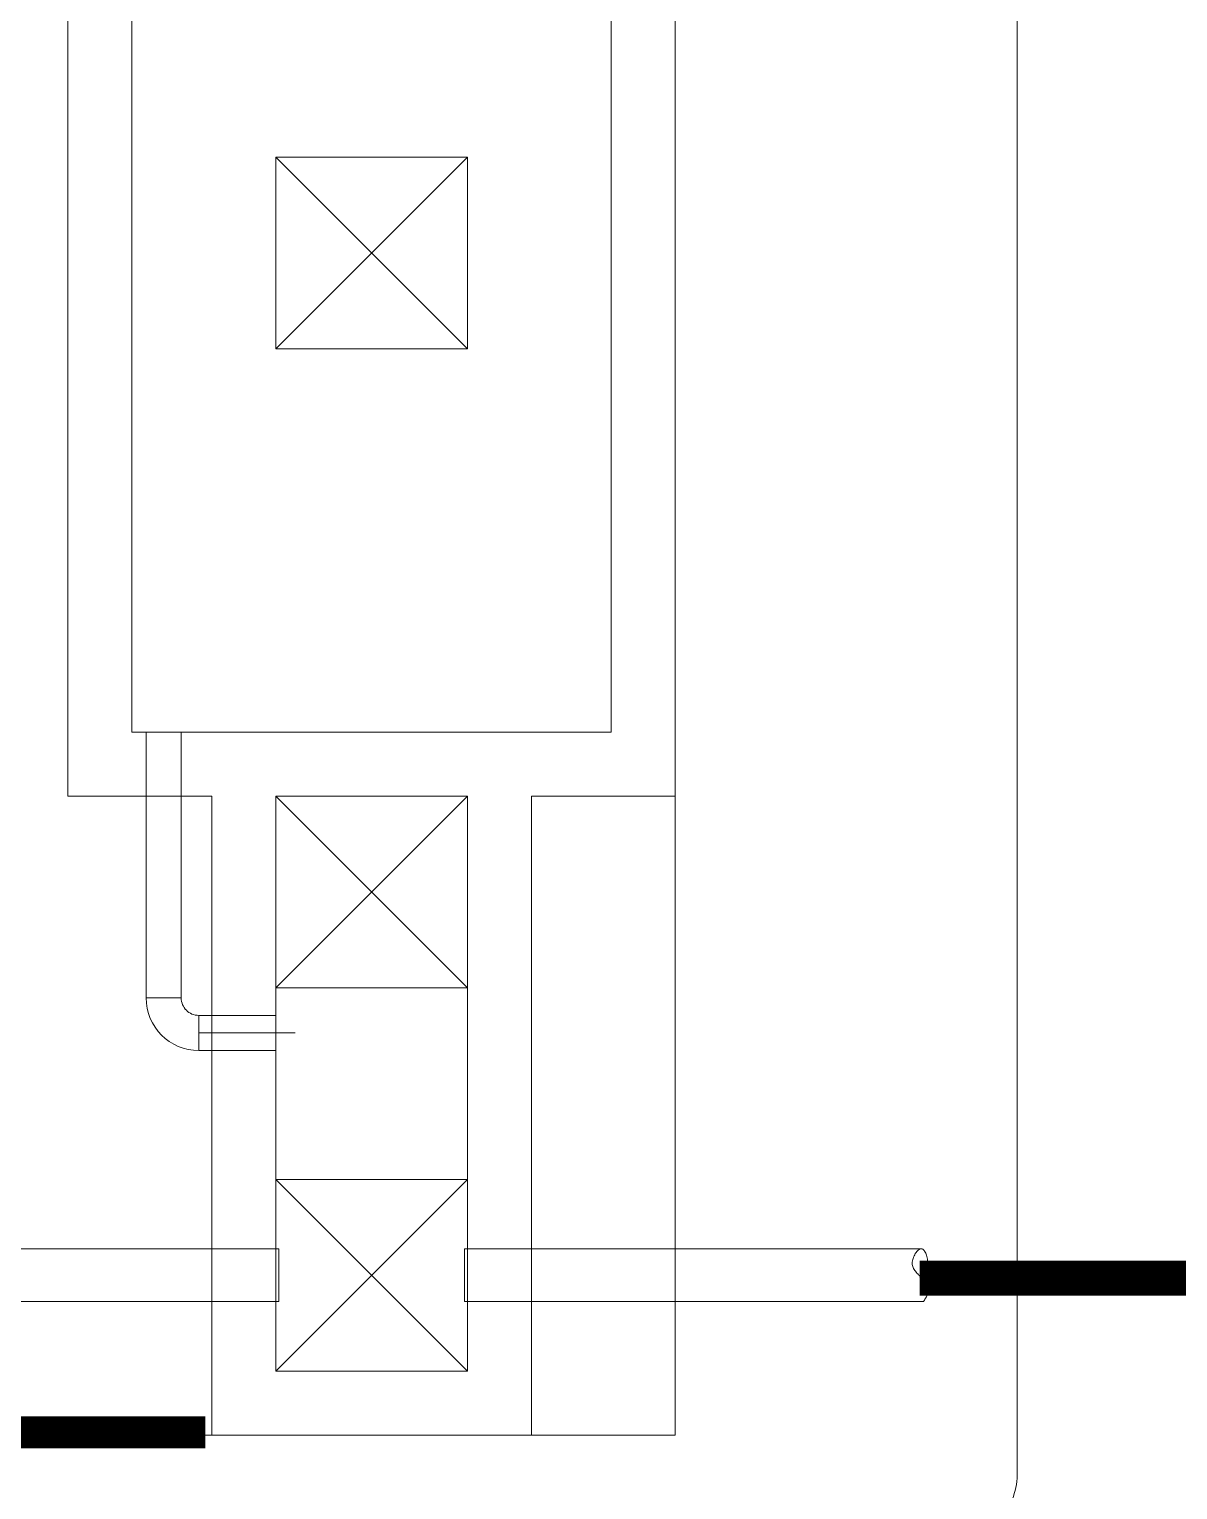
# Model space of a CAD drawing. Header units: millimetres. Extents: x 553474 to 556484, y 6145926 to 6146600.
# Drawn here: x 556203.631 to 556207.224, y 6146169.322 to 6146173.894 of the extents above; entities that cross this region are included whole.
import ezdxf

# ---------------------------------------------------------------- set-up
doc = ezdxf.new("R2010")
doc.units = ezdxf.units.MM
for name, pattern in [('( Hidden )', [0.375, 0.25, -0.125]), ('ACAD_ISO10W100', [18, 12, -3, 0, -3]), ('DASHED', [5.5, 4, -1.5]), ('DASHED2', [9.525, 6.35, -3.175])]:
    doc.linetypes.add(name, pattern=pattern)
doc.layers.add('8', color=8, linetype='Continuous', lineweight=0)

msp = doc.modelspace()

# ---------------------------------------------------------------- linework, layer by layer
at = {"layer": '8', "lineweight": 5}
for p, q in [((556203.7518, 6146171.4933), (556203.7518, 6146177.3933)), ((556205.6518, 6146171.4933), (556205.6518, 6146177.3933)), ((556204.2018, 6146171.4933), (556203.7518, 6146171.4933)), ((556204.2018, 6146169.4933), (556204.2018, 6146171.4933)), ((556205.6518, 6146171.4933), (556205.2018, 6146171.4933)), ((556205.2018, 6146169.4933), (556205.2018, 6146171.4933)), ((556204.2018, 6146169.4933), (556205.2018, 6146169.4933))]:
    msp.add_line(p, q, dxfattribs=at)
at = {"layer": '8', "linetype": 'DASHED2', "lineweight": 5}
for p, q in [((556203.9518, 6146171.6933), (556203.9518, 6146176.1933)), ((556205.4518, 6146171.6933), (556205.4518, 6146176.1933)), ((556205.4518, 6146171.6933), (556203.9518, 6146171.6933))]:
    msp.add_line(p, q, dxfattribs=at)
at = {"layer": '8'}
for p, q in [((556204.4018, 6146173.4933), (556205.0018, 6146172.8933)), ((556204.4018, 6146172.8933), (556205.0018, 6146173.4933)), ((556204.4018, 6146171.4933), (556205.0018, 6146170.8933)), ((556204.4018, 6146170.8933), (556205.0018, 6146171.4933)), ((556204.4018, 6146170.2933), (556205.0018, 6146169.6933)), ((556204.4018, 6146169.6933), (556205.0018, 6146170.2933))]:
    msp.add_line(p, q, dxfattribs=at)
at = {"layer": '8', "linetype": 'DASHED', "ltscale": 5}
for p, q in [((556203.9963, 6146171.6933), (556203.9963, 6146170.8619)), ((556204.1063, 6146171.6933), (556204.1063, 6146170.8619)), ((556204.1063, 6146170.8619), (556203.9963, 6146170.8619)), ((556204.4018, 6146170.8069), (556204.1613, 6146170.8069)), ((556204.1613, 6146170.8069), (556204.1613, 6146170.6969)), ((556204.4018, 6146170.6969), (556204.1613, 6146170.6969)), ((556204.4114, 6146170.0758), (556202.9792, 6146170.0758)), ((556204.4114, 6146169.9108), (556204.4114, 6146170.0758)), ((556204.9923, 6146170.0758), (556206.4245, 6146170.0758)), ((556204.9923, 6146169.9108), (556204.9923, 6146170.0758)), ((556204.4114, 6146169.9108), (556202.9752, 6146169.9108)), ((556204.9923, 6146169.9108), (556206.4285, 6146169.9108))]:
    msp.add_line(p, q, dxfattribs=at)
at = {"layer": '8', "linetype": 'DASHED', "lineweight": 5, "ltscale": 5}
for p, q in [((556204.4018, 6146169.6933), (556204.4018, 6146171.4933)), ((556205.0018, 6146171.4933), (556204.4018, 6146171.4933)), ((556205.0018, 6146169.6933), (556205.0018, 6146171.4933)), ((556205.0018, 6146169.6933), (556204.4018, 6146169.6933))]:
    msp.add_line(p, q, dxfattribs=at)
at = {"layer": '8', "linetype": 'ACAD_ISO10W100', "ltscale": 3}
msp.add_line((556204.463, 6146170.7519), (556204.1613, 6146170.7519), dxfattribs=at)
at = {"layer": '8', "linetype": '( Hidden )', "lineweight": 5, "const_width": 0.1}
msp.add_lwpolyline([(556204.1818, 6146169.5018), (556179.4479, 6146169.5018, 0.119887), (556177.6105, 6146169.0548), (556166.608, 6146163.3649, -0.11851), (556164.7923, 6146162.918), (556118.0219, 6146162.6639, -0.415806), (556116.011, 6146164.6638), (556116.011, 6146190.0033, 0.413322), (556108.0354, 6146198.0032), (556070.1264, 6146198.1186, -0.25809), (556066.7441, 6146200.0025), (556031.9901, 6146255.7526, -0.102), (556031.43, 6146257.2676), (556021.3721, 6146323.4366, -0.071768), (556021.3634, 6146324.579), (556023.881, 6146343.013, -0.199876), (556025.4364, 6146345.6658), (556031.7856, 6146350.4521, 0.197026), (556033.3348, 6146353.0615), (556035.6976, 6146369.0525)], format="xyb", dxfattribs=at)
at = {"layer": '8', "linetype": 'DASHED2', "ltscale": 2}
msp.add_lwpolyline([(556206.5216, 6146182.0082), (556199.788, 6146182.0082, 0.414214), (556199.588, 6146181.8082), (556199.588, 6146169.368, 0.414214), (556199.788, 6146169.168), (556206.5216, 6146169.168, 0.414214), (556206.7216, 6146169.368), (556206.7216, 6146181.8082, 0.414214)], format="xyb", close=True, dxfattribs=at)
at = {"layer": '8'}
for points in [[(556200.6518, 6146169.4933), (556200.6518, 6146180.9933), (556205.6518, 6146180.9933), (556205.6518, 6146169.4933)], [(556204.4018, 6146173.4933), (556205.0018, 6146173.4933), (556205.0018, 6146172.8933), (556204.4018, 6146172.8933)], [(556204.4018, 6146171.4933), (556205.0018, 6146171.4933), (556205.0018, 6146170.8933), (556204.4018, 6146170.8933)], [(556204.4018, 6146170.2933), (556205.0018, 6146170.2933), (556205.0018, 6146169.6933), (556204.4018, 6146169.6933)]]:
    msp.add_lwpolyline(points, close=True, dxfattribs=at)
at = {"layer": '8', "linetype": 'DASHED2', "const_width": 0.11}
msp.add_lwpolyline([(556206.4171, 6146169.984), (556226.4613, 6146169.984)], dxfattribs=at)
at = {"layer": '8', "linetype": 'DASHED', "ltscale": 5}
for radius in [0.165, 0.055]:
    msp.add_arc((556204.1613, 6146170.8619), radius, 179.9969, 269.9969, dxfattribs=at)
msp.add_open_spline([(556206.4285, 6146169.9108), (556206.4334, 6146169.9191), (556206.4513, 6146169.9419), (556206.4255, 6146169.989), (556206.3774, 6146170.0219), (556206.4248, 6146170.1036), (556206.4523, 6146170.0217), (556206.4289, 6146169.9961), (556206.4171, 6146169.984)], degree=3, knots=[17.75888, 17.75888, 17.75888, 17.75888, 41.961102, 86.599648, 134.812393, 181.224093, 226.245695, 270.204947, 270.204947, 270.204947, 270.204947], dxfattribs=at)

doc.saveas('drawing.dxf')
